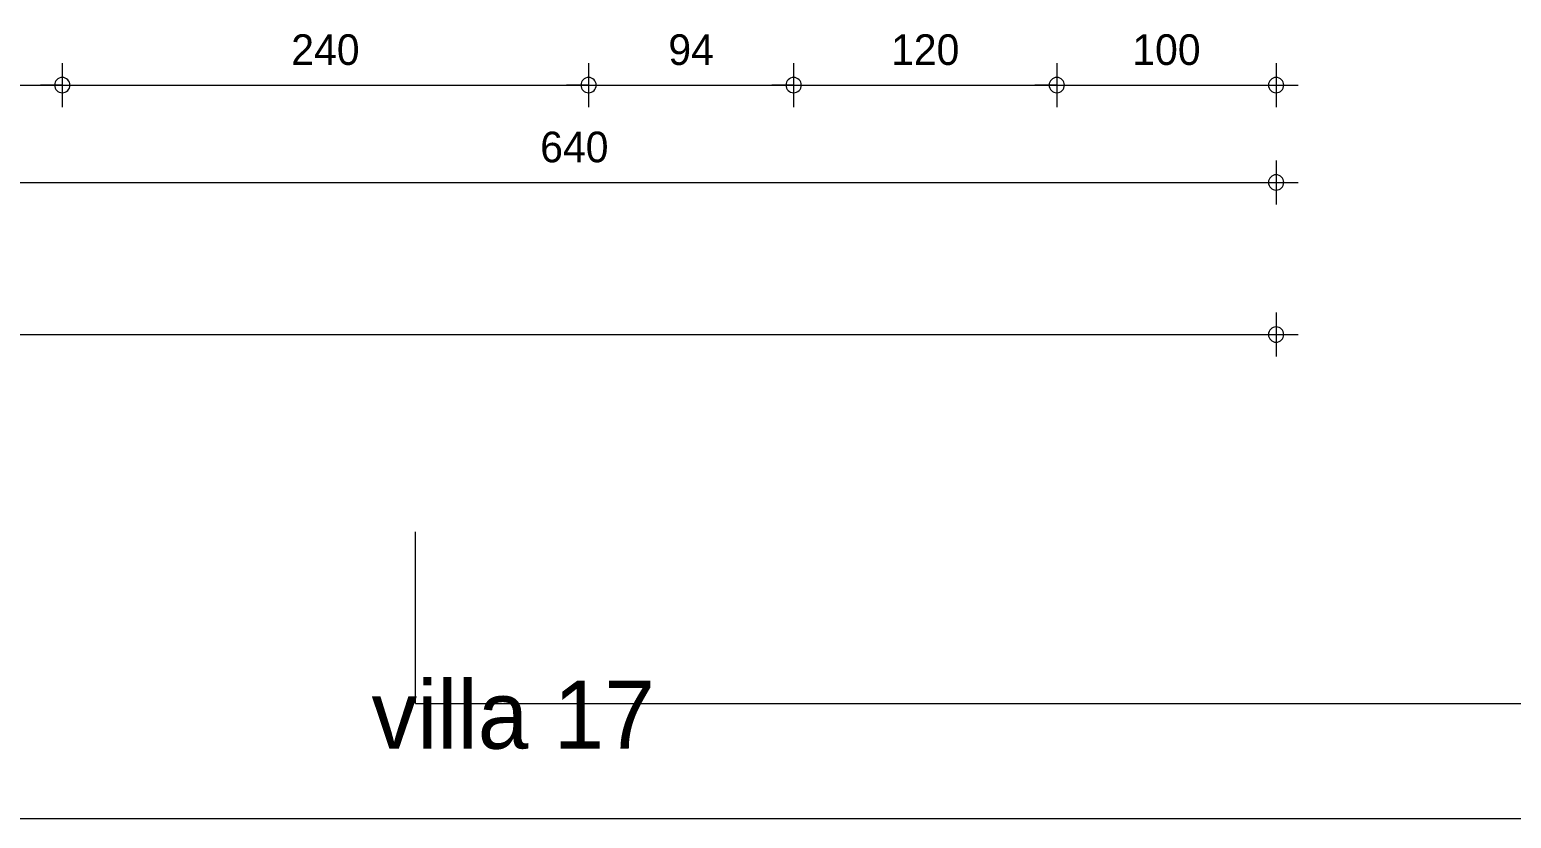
# Model space of a CAD drawing. Header units: metres. Extents: x -36.1 to 26, y -0.1 to 41.9.
# Drawn here: x 2.76 to 9.52, y -0.14 to 3.45 of the extents above; entities that cross this region are included whole.
import ezdxf
from ezdxf.enums import TextEntityAlignment as Align

# ---------------------------------------------------------------- set-up
doc = ezdxf.new("R2010")
doc.units = ezdxf.units.M
doc.header["$MEASUREMENT"] = 0
doc.layers.add('Calque commun', color=7, linetype='Continuous')
doc.layers.add('Textes', color=7, linetype='Continuous')
doc.styles.add('Century Gothic2', font='GOTHIC.TTF', dxfattribs={"height": 0.139636})
doc.styles.add('Century Gothic9', font='GOTHIC.TTF', dxfattribs={"height": 0.310302})

# ---------------------------------------------------------------- blocks, each defined once
blk = doc.blocks.new('new')
at = {"layer": 'Calque commun', "color": 5, "linetype": 'Continuous', "lineweight": 9}
blk.add_arc((0, 0), 0.5, 0, 359.99941, dxfattribs=at)
blk = doc.blocks.new('new2')
at = {"layer": 'Calque commun', "color": 5, "linetype": 'Continuous', "lineweight": 9}
blk.add_arc((0, 0), 0.5, 0, 359.99941, dxfattribs=at)
blk = doc.blocks.new('DimLine5560')
at = {"layer": 'Calque commun', "color": 5, "linetype": 'Continuous', "lineweight": 9}
for p, q in [((2.0441, 2.8566), (2.0441, 2.6566)), ((8.4441, 2.8566), (8.4441, 2.6566)), ((2.0441, 2.7566), (1.9441, 2.7566)), ((2.0441, 2.7566), (8.4441, 2.7566)), ((8.4441, 2.7566), (8.5441, 2.7566))]:
    blk.add_line(p, q, dxfattribs=at)
at = {"layer": 'Calque commun', "color": 5, "linetype": 'Continuous', "lineweight": 9, "xscale": 0.07000000029802322, "yscale": 0.07000000029802322, "zscale": 0.07000000029802322}
for name, p in [('new', (2.0441, 2.7566)), ('new2', (8.4441, 2.7566))]:
    blk.add_blockref(name, p, dxfattribs=at)
at = {"layer": 'Calque commun', "color": 5, "linetype": 'Continuous', "lineweight": 9, "style": 'Century Gothic2'}
blk.add_text('640', height=0.13964, dxfattribs=at).set_placement((5.2441, 2.8066), align=Align.BOTTOM_CENTER)
blk = doc.blocks.new('new10')
at = {"layer": 'Calque commun', "color": 5, "linetype": 'Continuous', "lineweight": 9}
blk.add_arc((0, 0), 0.5, 0, 359.99941, dxfattribs=at)
blk = doc.blocks.new('DimLine8970')
at = {"layer": 'Calque commun', "color": 5, "linetype": 'Continuous', "lineweight": 9}
for p, q in [((8.4441, 2.1631), (8.4441, 1.9631)), ((-10.9959, 2.0631), (8.4441, 2.0631)), ((8.4441, 2.0631), (8.5441, 2.0631))]:
    blk.add_line(p, q, dxfattribs=at)
at = {"layer": 'Calque commun', "color": 5, "linetype": 'Continuous', "lineweight": 9, "xscale": 0.07000000029802322, "yscale": 0.07000000029802322, "zscale": 0.07000000029802322}
blk.add_blockref('new10', (8.4441, 2.0631), dxfattribs=at)
blk = doc.blocks.new('new43')
at = {"layer": 'Calque commun', "color": 5, "linetype": 'Continuous', "lineweight": 9}
blk.add_arc((0, 0), 0.5, 0, 359.99941, dxfattribs=at)
blk = doc.blocks.new('new44')
at = {"layer": 'Calque commun', "color": 5, "linetype": 'Continuous', "lineweight": 9}
blk.add_arc((0, 0), 0.5, 0, 359.99941, dxfattribs=at)
blk = doc.blocks.new('DimLine11807')
at = {"layer": 'Calque commun', "color": 5, "linetype": 'Continuous', "lineweight": 9}
for p, q in [((2.0441, 3.3003), (2.0441, 3.1003)), ((2.909, 3.3003), (2.909, 3.1003)), ((2.0441, 3.2003), (1.9441, 3.2003)), ((2.0441, 3.2003), (2.909, 3.2003)), ((2.909, 3.2003), (3.009, 3.2003))]:
    blk.add_line(p, q, dxfattribs=at)
at = {"layer": 'Calque commun', "color": 5, "linetype": 'Continuous', "lineweight": 9, "xscale": 0.07000000029802322, "yscale": 0.07000000029802322, "zscale": 0.07000000029802322}
for name, p in [('new43', (2.0441, 3.2003)), ('new44', (2.909, 3.2003))]:
    blk.add_blockref(name, p, dxfattribs=at)
at = {"layer": 'Calque commun', "color": 5, "linetype": 'Continuous', "lineweight": 9, "style": 'Century Gothic2'}
blk.add_text('86', height=0.13964, dxfattribs=at).set_placement((2.4766, 3.2503), align=Align.BOTTOM_CENTER)
blk = doc.blocks.new('new45')
at = {"layer": 'Calque commun', "color": 5, "linetype": 'Continuous', "lineweight": 9}
blk.add_arc((0, 0), 0.5, 0, 359.99941, dxfattribs=at)
blk = doc.blocks.new('new46')
at = {"layer": 'Calque commun', "color": 5, "linetype": 'Continuous', "lineweight": 9}
blk.add_arc((0, 0), 0.5, 0, 359.99941, dxfattribs=at)
blk = doc.blocks.new('DimLine11815')
at = {"layer": 'Calque commun', "color": 5, "linetype": 'Continuous', "lineweight": 9}
for p, q in [((2.909, 3.3003), (2.909, 3.1003)), ((5.309, 3.3003), (5.309, 3.1003)), ((2.909, 3.2003), (2.809, 3.2003)), ((2.909, 3.2003), (5.309, 3.2003)), ((5.309, 3.2003), (5.409, 3.2003))]:
    blk.add_line(p, q, dxfattribs=at)
at = {"layer": 'Calque commun', "color": 5, "linetype": 'Continuous', "lineweight": 9, "xscale": 0.07000000029802322, "yscale": 0.07000000029802322, "zscale": 0.07000000029802322}
for name, p in [('new45', (2.909, 3.2003)), ('new46', (5.309, 3.2003))]:
    blk.add_blockref(name, p, dxfattribs=at)
at = {"layer": 'Calque commun', "color": 5, "linetype": 'Continuous', "lineweight": 9, "style": 'Century Gothic2'}
blk.add_text('240', height=0.13964, dxfattribs=at).set_placement((4.109, 3.2503), align=Align.BOTTOM_CENTER)
blk = doc.blocks.new('new47')
at = {"layer": 'Calque commun', "color": 5, "linetype": 'Continuous', "lineweight": 9}
blk.add_arc((0, 0), 0.5, 0, 359.99941, dxfattribs=at)
blk = doc.blocks.new('new48')
at = {"layer": 'Calque commun', "color": 5, "linetype": 'Continuous', "lineweight": 9}
blk.add_arc((0, 0), 0.5, 0, 359.99941, dxfattribs=at)
blk = doc.blocks.new('DimLine11823')
at = {"layer": 'Calque commun', "color": 5, "linetype": 'Continuous', "lineweight": 9}
for p, q in [((5.309, 3.3003), (5.309, 3.1003)), ((6.2441, 3.3003), (6.2441, 3.1003)), ((5.309, 3.2003), (5.209, 3.2003)), ((5.309, 3.2003), (6.2441, 3.2003)), ((6.2441, 3.2003), (6.3441, 3.2003))]:
    blk.add_line(p, q, dxfattribs=at)
at = {"layer": 'Calque commun', "color": 5, "linetype": 'Continuous', "lineweight": 9, "xscale": 0.07000000029802322, "yscale": 0.07000000029802322, "zscale": 0.07000000029802322}
for name, p in [('new47', (5.309, 3.2003)), ('new48', (6.2441, 3.2003))]:
    blk.add_blockref(name, p, dxfattribs=at)
at = {"layer": 'Calque commun', "color": 5, "linetype": 'Continuous', "lineweight": 9, "style": 'Century Gothic2'}
blk.add_text('94', height=0.13964, dxfattribs=at).set_placement((5.7766, 3.2503), align=Align.BOTTOM_CENTER)
blk = doc.blocks.new('new49')
at = {"layer": 'Calque commun', "color": 5, "linetype": 'Continuous', "lineweight": 9}
blk.add_arc((0, 0), 0.5, 0, 359.99941, dxfattribs=at)
blk = doc.blocks.new('new50')
at = {"layer": 'Calque commun', "color": 5, "linetype": 'Continuous', "lineweight": 9}
blk.add_arc((0, 0), 0.5, 0, 359.99941, dxfattribs=at)
blk = doc.blocks.new('DimLine11831')
at = {"layer": 'Calque commun', "color": 5, "linetype": 'Continuous', "lineweight": 9}
for p, q in [((6.2441, 3.3003), (6.2441, 3.1003)), ((7.4441, 3.3003), (7.4441, 3.1003)), ((6.2441, 3.2003), (6.1441, 3.2003)), ((6.2441, 3.2003), (7.4441, 3.2003)), ((7.4441, 3.2003), (7.5441, 3.2003))]:
    blk.add_line(p, q, dxfattribs=at)
at = {"layer": 'Calque commun', "color": 5, "linetype": 'Continuous', "lineweight": 9, "xscale": 0.07000000029802322, "yscale": 0.07000000029802322, "zscale": 0.07000000029802322}
for name, p in [('new49', (6.2441, 3.2003)), ('new50', (7.4441, 3.2003))]:
    blk.add_blockref(name, p, dxfattribs=at)
at = {"layer": 'Calque commun', "color": 5, "linetype": 'Continuous', "lineweight": 9, "style": 'Century Gothic2'}
blk.add_text('120', height=0.13964, dxfattribs=at).set_placement((6.8441, 3.2503), align=Align.BOTTOM_CENTER)
blk = doc.blocks.new('new51')
at = {"layer": 'Calque commun', "color": 5, "linetype": 'Continuous', "lineweight": 9}
blk.add_arc((0, 0), 0.5, 0, 359.99941, dxfattribs=at)
blk = doc.blocks.new('new52')
at = {"layer": 'Calque commun', "color": 5, "linetype": 'Continuous', "lineweight": 9}
blk.add_arc((0, 0), 0.5, 0, 359.99941, dxfattribs=at)
blk = doc.blocks.new('DimLine11839')
at = {"layer": 'Calque commun', "color": 5, "linetype": 'Continuous', "lineweight": 9}
for p, q in [((7.4441, 3.3003), (7.4441, 3.1003)), ((8.4441, 3.3003), (8.4441, 3.1003)), ((7.4441, 3.2003), (7.3441, 3.2003)), ((7.4441, 3.2003), (8.4441, 3.2003)), ((8.4441, 3.2003), (8.5441, 3.2003))]:
    blk.add_line(p, q, dxfattribs=at)
at = {"layer": 'Calque commun', "color": 5, "linetype": 'Continuous', "lineweight": 9, "xscale": 0.07000000029802322, "yscale": 0.07000000029802322, "zscale": 0.07000000029802322}
for name, p in [('new51', (7.4441, 3.2003)), ('new52', (8.4441, 3.2003))]:
    blk.add_blockref(name, p, dxfattribs=at)
at = {"layer": 'Calque commun', "color": 5, "linetype": 'Continuous', "lineweight": 9, "style": 'Century Gothic2'}
blk.add_text('100', height=0.13964, dxfattribs=at).set_placement((7.9441, 3.2503), align=Align.BOTTOM_CENTER)
blk = doc.blocks.new('CARTDCE')
at = {"layer": 'Calque commun', "color": 9, "linetype": 'Continuous', "lineweight": 9}
for q in [(-21.798, 1.265), (20.202, -0.3)]:
    blk.add_line((-21.798, -0.3), q, dxfattribs=at)

msp = doc.modelspace()

# ---------------------------------------------------------------- block references
at = {"layer": 'Calque commun', "color": 0, "linetype": 'ByBlock', "lineweight": -2, "xscale": 0.5, "yscale": 0.5, "zscale": 0.5}
msp.add_blockref('CARTDCE', (15.4193, 0.5309), dxfattribs=at)
at = {"layer": 'Calque commun', "color": 5, "linetype": 'Continuous', "lineweight": 9}
for name in ['DimLine11807', 'DimLine11815', 'DimLine11823', 'DimLine11831', 'DimLine11839', 'DimLine5560', 'DimLine8970']:
    msp.add_blockref(name, (0, 0), dxfattribs=at)

# ---------------------------------------------------------------- texts
at = {"layer": 'Textes', "color": 5, "linetype": 'ByBlock', "lineweight": -2, "style": 'Century Gothic9'}
msp.add_text('villa 17', height=0.3103, dxfattribs=at).set_placement((4.3196, 0.0819), align=Align.BOTTOM_LEFT)

# ---------------------------------------------------------------- meshes
at = {"layer": 'Calque commun', "color": 7, "linetype": 'Continuous', "lineweight": 9}
mesh = msp.add_polyface(dxfattribs=at)
corners = [(25.9622, 41.8575), (-34.0378, 41.8575), (-34.0378, -0.1425), (25.9622, -0.1425)]
mesh.append_faces([[corners[k] for k in face] for face in [(0, 1, 2, 3)]], dxfattribs={"color": 7})

doc.saveas('drawing.dxf')
